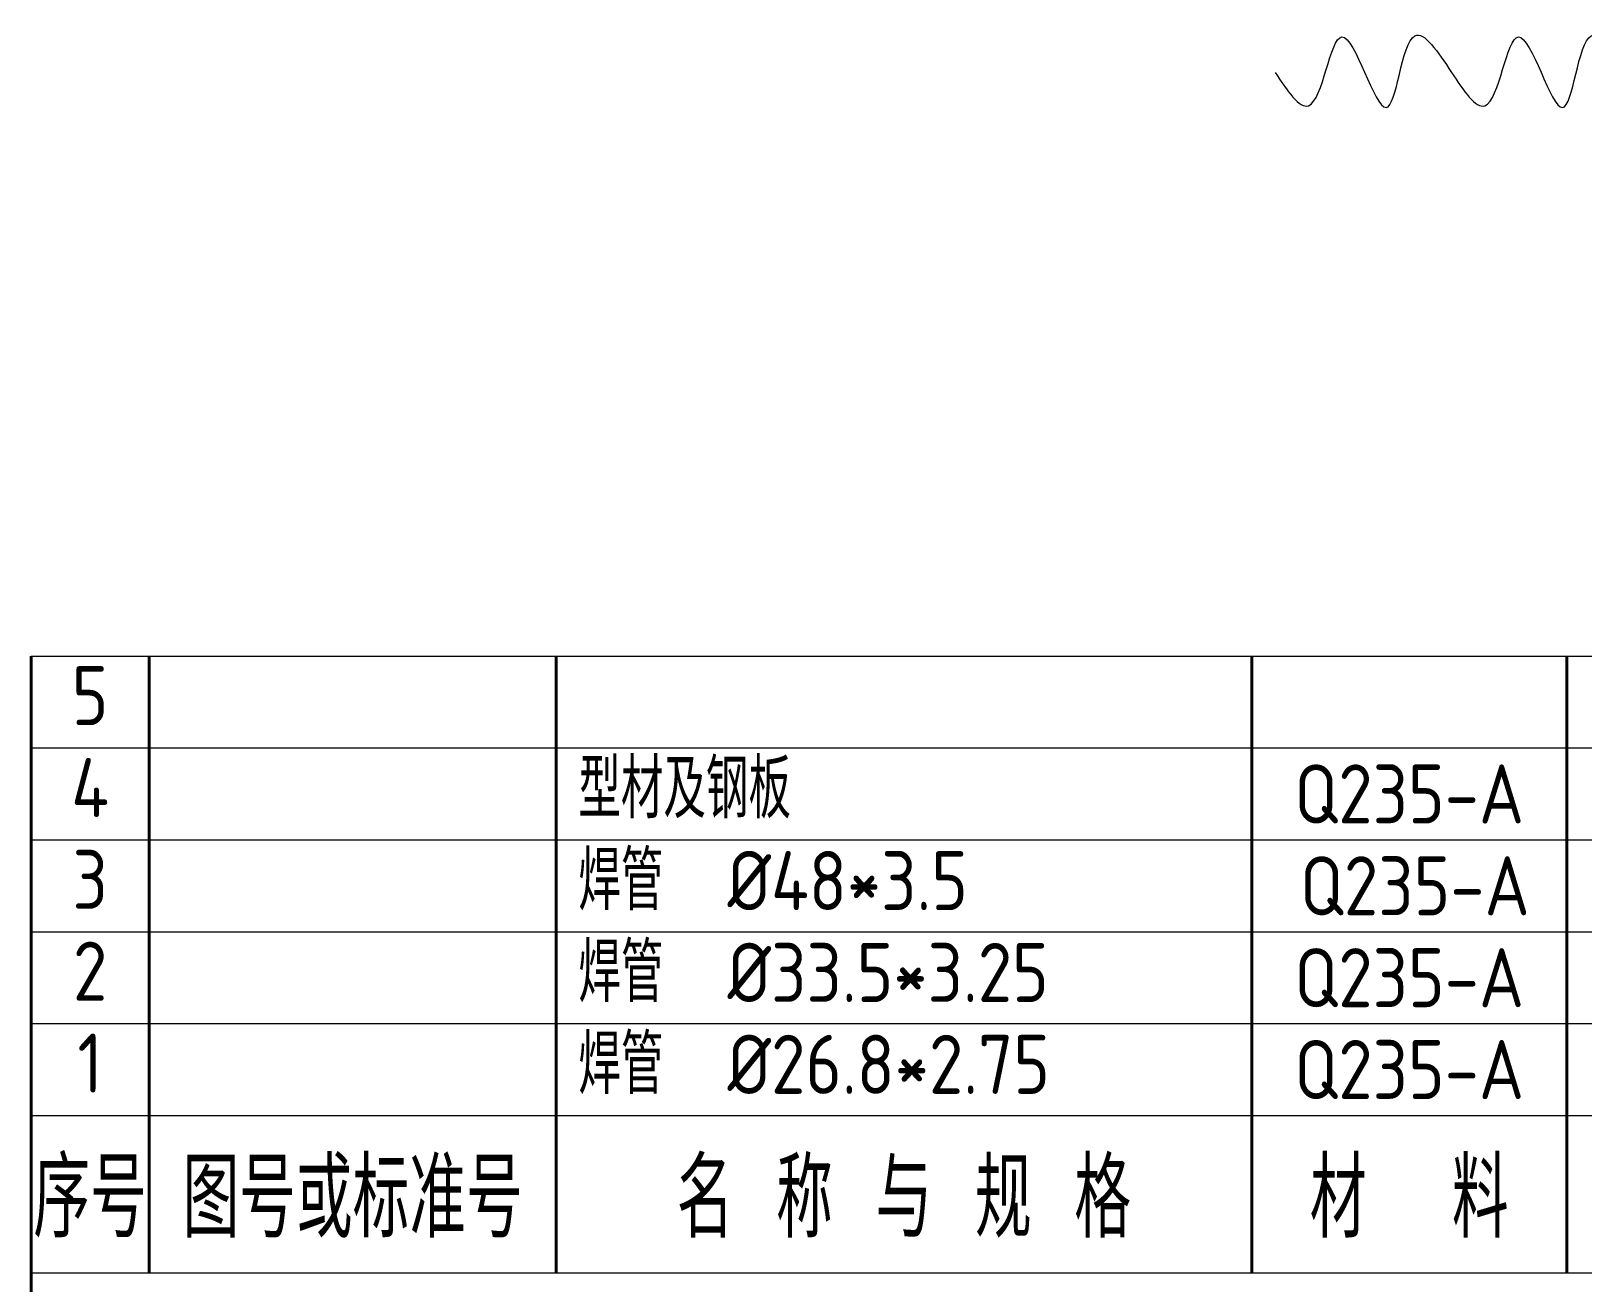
# Model space of a CAD drawing. Header units: millimetres. Extents: x -45744 to 19596, y 135 to 25335.
# Drawn here: x -25544 to -19632, y 5247 to 10017 of the extents above; entities that cross this region are included whole.
import ezdxf
from ezdxf.enums import TextEntityAlignment as Align

# ---------------------------------------------------------------- set-up
doc = ezdxf.new("R2010")
doc.units = ezdxf.units.MM
doc.header["$LTSCALE"] = 500
for name, color, linetype, lineweight in [('SHI', 7, 'Continuous', 40), ('WEN', 3, 'Continuous', 20), ('XI', 2, 'Continuous', 20)]:
    doc.layers.add(name, color=color, linetype=linetype, lineweight=lineweight)
doc.styles.add('GB', font='gbenor.shx', dxfattribs={"bigfont": 'gbcbig.shx'})

msp = doc.modelspace()

# ---------------------------------------------------------------- linework, layer by layer
at = {"layer": 'SHI'}
for p, q in [((-25544.2571, 7635.4502), (-25544.2571, 4685.4502)), ((-25094.2576, 5285.4502), (-25094.2576, 7635.4502)), ((-23544.2576, 5285.4502), (-23544.2576, 7635.4502)), ((-20894.2576, 5285.4502), (-20894.2576, 7635.4502)), ((-19694.2576, 5285.4502), (-19694.2576, 7635.4502))]:
    msp.add_line(p, q, dxfattribs=at)
at = {"layer": 'WEN'}
for points in [[(-20805.0684, 9859.3515), (-20678.0042, 9732.2872), (-20550.4785, 9994.4824), (-20382.0001, 9725.0322), (-20272.4891, 9998.6926), (-20133.148, 9859.3515)], [(-20133.148, 9859.3515), (-20006.0837, 9732.2872), (-19878.5581, 9994.4824), (-19710.0796, 9725.0322), (-19600.5687, 9998.6926), (-19461.2275, 9859.3515)]]:
    msp.add_spline(points, degree=3, dxfattribs=at)
at = {"layer": 'XI'}
for p, q in [((-25544.2576, 7635.4502), (-16544.2576, 7635.4502)), ((-25544.2576, 7285.4502), (-16544.2576, 7285.4502)), ((-25544.2576, 6935.4502), (-16544.2576, 6935.4502)), ((-25544.2576, 6585.4502), (-16544.2576, 6585.4502)), ((-25544.2576, 6235.4502), (-16544.2571, 6235.4502)), ((-25544.2576, 5885.4502), (-16544.2576, 5885.4502)), ((-25544.2576, 5285.4502), (-16544.2576, 5285.4502))]:
    msp.add_line(p, q, dxfattribs=at)

# ---------------------------------------------------------------- texts
at = {"layer": 'SHI', "style": 'GB'}
for s, p in [('5', (-25319.2576, 7484.9314)), ('4', (-25319.2576, 7134.9314)), ('3', (-25319.2576, 6784.9314)), ('2', (-25319.2576, 6434.9314)), ('1', (-25319.2576, 6084.9314))]:
    msp.add_text(s, height=225, dxfattribs=at).set_placement(p, align=Align.MIDDLE)
at = {"layer": 'WEN', "style": 'GB'}
for s, p in [('型材及钢板', (-23459.2576, 7017.5647)), ('焊管  %%C48*3.5', (-23459.2576, 6667.5647)), ('焊管  %%C33.5*3.25', (-23459.2576, 6317.5647)), ('焊管  %%C26.8*2.75', (-23459.2576, 5967.5647))]:
    msp.add_text(s, height=225, dxfattribs=at).set_placement(p)
for s, height, p in [('Q235-A', 225, (-20294.2576, 7110.4502)), ('Q235-A', 225, (-20272.8612, 6760.4502)), ('Q235-A', 225, (-20294.2576, 6410.4502)), ('Q235-A', 225, (-20294.2576, 6060.4502)), ('序号', 300, (-25319.2576, 5587.0083)), ('图号或标准号', 300, (-24319.2576, 5585.4502)), ('名 称 与 规 格', 300, (-22219.2576, 5585.4502)), ('材  料', 300, (-20294.2576, 5585.4502))]:
    msp.add_text(s, height=height, dxfattribs=at).set_placement(p, align=Align.MIDDLE)

doc.saveas('drawing.dxf')
